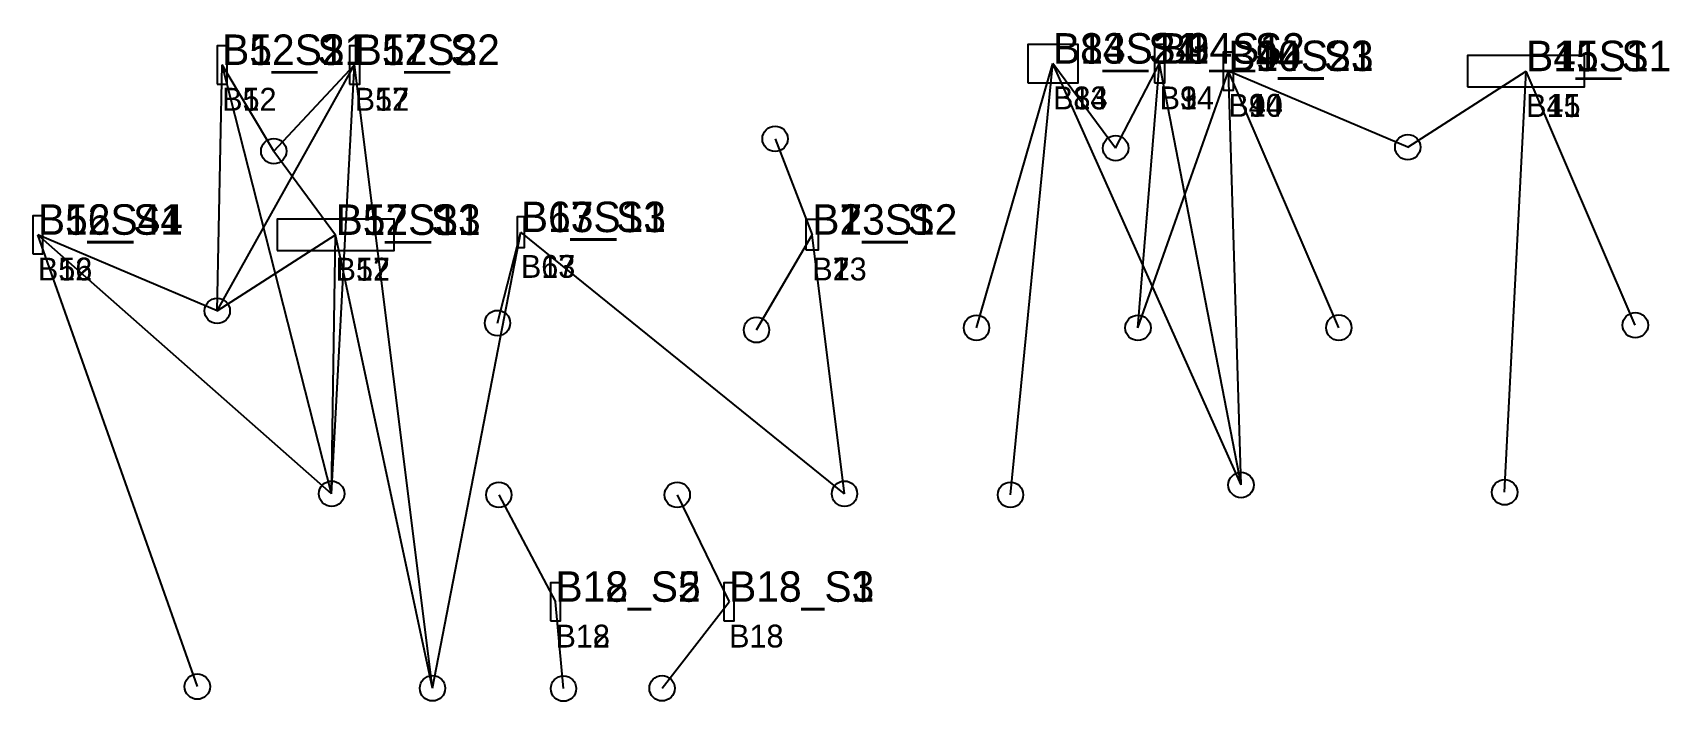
# Model space of a CAD drawing. Header units: metres. Extents: x 1691 to 33881, y 8730 to 21891.
import ezdxf

# ---------------------------------------------------------------- set-up
doc = ezdxf.new("R2010")
doc.units = ezdxf.units.M
doc.layers.add('DEBUG_SKETCHES', color=7, linetype='Continuous')

msp = doc.modelspace()

# ---------------------------------------------------------------- linework, layer by layer
at = {"layer": 'DEBUG_SKETCHES'}
for p, q in [((5320.382, 16414.999), (5416.264, 21256.2155)), ((5320.382, 16414.999), (8023.76, 21256.1635)), ((6431.974, 19559.896), (5416.264, 21256.2155)), ((7570.943, 12815.214), (5416.264, 21256.2155)), ((6431.974, 19559.896), (8023.76, 21256.1635)), ((7570.943, 12815.214), (8023.76, 21256.1635)), ((9555.205, 8986.146), (8023.76, 21256.1635)), ((20254.819, 16081.248), (21759.6325, 21282.3045)), ((20923.993, 12793.505), (21759.6325, 21282.3045)), ((22991.807, 19619.117), (21759.6325, 21282.3045)), ((25458.14, 12987.864), (21759.6325, 21282.3045)), ((22991.807, 19619.117), (23856.1845, 21282.3045)), ((23430.912, 16081.248), (23856.1845, 21282.3045)), ((25458.14, 12987.864), (23856.1845, 21282.3045)), ((23430.912, 16081.248), (25209.3115, 21135.728)), ((28737.817, 19637.311), (25209.3115, 21135.728)), ((27381.977, 16084.567), (25209.3115, 21135.728)), ((25458.14, 12987.864), (25209.3115, 21135.728)), ((28737.817, 19637.311), (31065.321, 21133.064)), ((30642.893, 12843.924), (31065.321, 21133.064)), ((33213.143, 16132.97), (31065.321, 21133.064)), ((16292.83, 19801.877), (17024.112, 17914.209)), ((6431.974, 19559.896), (7647.886, 17910.7525)), ((5320.382, 16414.999), (1791.8765, 17913.417)), ((7570.943, 12815.214), (1791.8765, 17913.417)), ((4929.244, 9019.509), (1791.8765, 17913.417)), ((5320.382, 16414.999), (7647.886, 17910.7525)), ((7570.943, 12815.214), (7647.886, 17910.7525)), ((9555.205, 8986.146), (7647.886, 17910.7525)), ((9555.205, 8986.146), (11292.319, 17965.569)), ((10832.504, 16175.564), (11292.319, 17965.569)), ((17659.096, 12815.214), (11292.319, 17965.569)), ((15927.092, 16040.412), (17024.112, 17914.209)), ((17659.096, 12815.214), (17024.112, 17914.209)), ((10858.777, 12793.505), (11973.7015, 10688.546)), ((14368.409, 12793.505), (15388.6225, 10688.546)), ((12132.079, 8979.672), (11973.7015, 10688.546)), ((14069.752, 8986.175), (15388.6225, 10688.546))]:
    msp.add_line(p, q, dxfattribs=at)
for points in [[(5316.264, 20881.187), (5516.264, 20881.187), (5516.264, 21631.244), (5316.264, 21631.244), (5316.264, 20881.187)], [(5316.264, 20881.187), (5516.264, 20881.187), (5516.264, 21631.244), (5316.264, 21631.244), (5316.264, 20881.187)], [(5316.264, 20881.187), (5516.264, 20881.187), (5516.264, 21631.244), (5316.264, 21631.244), (5316.264, 20881.187)], [(7923.76, 20881.187), (8123.76, 20881.187), (8123.76, 21631.14), (7923.76, 21631.14), (7923.76, 20881.187)], [(7923.76, 20881.187), (8123.76, 20881.187), (8123.76, 21631.14), (7923.76, 21631.14), (7923.76, 20881.187)], [(7923.76, 20881.187), (8123.76, 20881.187), (8123.76, 21631.14), (7923.76, 21631.14), (7923.76, 20881.187)], [(7923.76, 20881.187), (8123.76, 20881.187), (8123.76, 21631.14), (7923.76, 21631.14), (7923.76, 20881.187)], [(21263.755, 20907.154), (22255.51, 20907.154), (22255.51, 21657.455), (21263.755, 21657.455), (21263.755, 20907.154)], [(21263.755, 20907.154), (22255.51, 20907.154), (22255.51, 21657.455), (21263.755, 21657.455), (21263.755, 20907.154)], [(21263.755, 20907.154), (22255.51, 20907.154), (22255.51, 21657.455), (21263.755, 21657.455), (21263.755, 20907.154)], [(21263.755, 20907.154), (22255.51, 20907.154), (22255.51, 21657.455), (21263.755, 21657.455), (21263.755, 20907.154)], [(23755.774, 20907.154), (23956.595, 20907.154), (23956.595, 21657.455), (23755.774, 21657.455), (23755.774, 20907.154)], [(23755.774, 20907.154), (23956.595, 20907.154), (23956.595, 21657.455), (23755.774, 21657.455), (23755.774, 20907.154)], [(23755.774, 20907.154), (23956.595, 20907.154), (23956.595, 21657.455), (23755.774, 21657.455), (23755.774, 20907.154)], [(25108.901, 20760.577), (25309.722, 20760.577), (25309.722, 21510.879), (25108.901, 21510.879), (25108.901, 20760.577)], [(25108.901, 20760.577), (25309.722, 20760.577), (25309.722, 21510.879), (25108.901, 21510.879), (25108.901, 20760.577)], [(25108.901, 20760.577), (25309.722, 20760.577), (25309.722, 21510.879), (25108.901, 21510.879), (25108.901, 20760.577)], [(25108.901, 20760.577), (25309.722, 20760.577), (25309.722, 21510.879), (25108.901, 21510.879), (25108.901, 20760.577)], [(29915.265, 20823.064), (32215.377, 20823.064), (32215.377, 21443.064), (29915.265, 21443.064), (29915.265, 20823.064)], [(29915.265, 20823.064), (32215.377, 20823.064), (32215.377, 21443.064), (29915.265, 21443.064), (29915.265, 20823.064)], [(29915.265, 20823.064), (32215.377, 20823.064), (32215.377, 21443.064), (29915.265, 21443.064), (29915.265, 20823.064)], [(1691.466, 17538.266), (1892.287, 17538.266), (1892.287, 18288.568), (1691.466, 18288.568), (1691.466, 17538.266)], [(1691.466, 17538.266), (1892.287, 17538.266), (1892.287, 18288.568), (1691.466, 18288.568), (1691.466, 17538.266)], [(1691.466, 17538.266), (1892.287, 17538.266), (1892.287, 18288.568), (1691.466, 18288.568), (1691.466, 17538.266)], [(6497.83, 17600.752), (8797.942, 17600.752), (8797.942, 18220.753), (6497.83, 18220.753), (6497.83, 17600.752)], [(6497.83, 17600.752), (8797.942, 17600.752), (8797.942, 18220.753), (6497.83, 18220.753), (6497.83, 17600.752)], [(6497.83, 17600.752), (8797.942, 17600.752), (8797.942, 18220.753), (6497.83, 18220.753), (6497.83, 17600.752)], [(6497.83, 17600.752), (8797.942, 17600.752), (8797.942, 18220.753), (6497.83, 18220.753), (6497.83, 17600.752)], [(11217.319, 17665.569), (11367.319, 17665.569), (11367.319, 18265.569), (11217.319, 18265.569), (11217.319, 17665.569)], [(11217.319, 17665.569), (11367.319, 17665.569), (11367.319, 18265.569), (11217.319, 18265.569), (11217.319, 17665.569)], [(11217.319, 17665.569), (11367.319, 17665.569), (11367.319, 18265.569), (11217.319, 18265.569), (11217.319, 17665.569)], [(16900.207, 17614.209), (17148.017, 17614.209), (17148.017, 18214.209), (16900.207, 18214.209), (16900.207, 17614.209)], [(16900.207, 17614.209), (17148.017, 17614.209), (17148.017, 18214.209), (16900.207, 18214.209), (16900.207, 17614.209)], [(16900.207, 17614.209), (17148.017, 17614.209), (17148.017, 18214.209), (16900.207, 18214.209), (16900.207, 17614.209)], [(11873.291, 10313.395), (12074.112, 10313.395), (12074.112, 11063.697), (11873.291, 11063.697), (11873.291, 10313.395)], [(11873.291, 10313.395), (12074.112, 10313.395), (12074.112, 11063.697), (11873.291, 11063.697), (11873.291, 10313.395)], [(15288.212, 10313.395), (15489.033, 10313.395), (15489.033, 11063.697), (15288.212, 11063.697), (15288.212, 10313.395)], [(15288.212, 10313.395), (15489.033, 10313.395), (15489.033, 11063.697), (15288.212, 11063.697), (15288.212, 10313.395)]]:
    msp.add_lwpolyline(points, close=True, dxfattribs=at)
for centre in [(16292.83, 19801.877), (6431.974, 19559.896), (6431.974, 19559.896), (6431.974, 19559.896), (22991.807, 19619.117), (22991.807, 19619.117), (28737.817, 19637.311), (28737.817, 19637.311), (5320.382, 16414.999), (5320.382, 16414.999), (5320.382, 16414.999), (5320.382, 16414.999), (10832.504, 16175.564), (15927.092, 16040.412), (20254.819, 16081.248), (23430.912, 16081.248), (23430.912, 16081.248), (27381.977, 16084.567), (33213.143, 16132.97), (25458.14, 12987.864), (25458.14, 12987.864), (25458.14, 12987.864), (7570.943, 12815.214), (7570.943, 12815.214), (7570.943, 12815.214), (7570.943, 12815.214), (10858.777, 12793.505), (14368.409, 12793.505), (17659.096, 12815.214), (17659.096, 12815.214), (20923.993, 12793.505), (30642.893, 12843.924), (4929.244, 9019.509), (9555.205, 8986.146), (9555.205, 8986.146), (9555.205, 8986.146), (12132.079, 8979.672), (14069.752, 8986.175)]:
    msp.add_circle(centre, 250, dxfattribs=at)

# ---------------------------------------------------------------- texts
for s, height, p in [('B3_S2', 600, (21759.6325, 21282.3045)), ('B8_S1', 600, (21759.6325, 21282.3045)), ('B13_S4', 600, (21759.6325, 21282.3045)), ('B14_S1', 600, (21759.6325, 21282.3045)), ('B3_S1', 600, (23856.1845, 21282.3045)), ('B9_S1', 600, (23856.1845, 21282.3045)), ('B14_S2', 600, (23856.1845, 21282.3045)), ('B1_S2', 600, (5416.264, 21256.2155)), ('B5_S1', 600, (5416.264, 21256.2155)), ('B12_S1', 600, (5416.264, 21256.2155)), ('B1_S3', 600, (8023.76, 21256.1635)), ('B5_S2', 600, (8023.76, 21256.1635)), ('B12_S2', 600, (8023.76, 21256.1635)), ('B17_S2', 600, (8023.76, 21256.1635)), ('B4_S2', 600, (25209.3115, 21135.728)), ('B9_S2', 600, (25209.3115, 21135.728)), ('B10_S1', 600, (25209.3115, 21135.728)), ('B14_S3', 600, (25209.3115, 21135.728)), ('B4_S1', 600, (31065.321, 21133.064)), ('B11_S1', 600, (31065.321, 21133.064)), ('B15_S1', 600, (31065.321, 21133.064)), ('B12', 450, (5416.264, 20356.2155)), ('B1', 450, (5416.264, 20356.2155)), ('B5', 450, (5416.264, 20356.2155)), ('B12', 450, (8023.76, 20356.1635)), ('B1', 450, (8023.76, 20356.1635)), ('B5', 450, (8023.76, 20356.1635)), ('B17', 450, (8023.76, 20356.1635)), ('B3', 450, (21759.6325, 20382.3045)), ('B8', 450, (21759.6325, 20382.3045)), ('B13', 450, (21759.6325, 20382.3045)), ('B14', 450, (21759.6325, 20382.3045)), ('B3', 450, (23856.1845, 20382.3045)), ('B9', 450, (23856.1845, 20382.3045)), ('B14', 450, (23856.1845, 20382.3045)), ('B9', 450, (25209.3115, 20235.728)), ('B10', 450, (25209.3115, 20235.728)), ('B4', 450, (25209.3115, 20235.728)), ('B14', 450, (25209.3115, 20235.728)), ('B4', 450, (31065.321, 20233.064)), ('B11', 450, (31065.321, 20233.064)), ('B15', 450, (31065.321, 20233.064)), ('B5_S4', 600, (1791.8765, 17913.417)), ('B12_S4', 600, (1791.8765, 17913.417)), ('B16_S1', 600, (1791.8765, 17913.417)), ('B1_S1', 600, (7647.886, 17910.7525)), ('B5_S3', 600, (7647.886, 17910.7525)), ('B12_S3', 600, (7647.886, 17910.7525)), ('B17_S1', 600, (7647.886, 17910.7525)), ('B6_S1', 600, (11292.319, 17965.569)), ('B13_S1', 600, (11292.319, 17965.569)), ('B17_S3', 600, (11292.319, 17965.569)), ('B2_S1', 600, (17024.112, 17914.209)), ('B7_S1', 600, (17024.112, 17914.209)), ('B13_S2', 600, (17024.112, 17914.209)), ('B12', 450, (1791.8765, 17013.417)), ('B16', 450, (1791.8765, 17013.417)), ('B5', 450, (1791.8765, 17013.417)), ('B12', 450, (7647.886, 17010.7525)), ('B1', 450, (7647.886, 17010.7525)), ('B5', 450, (7647.886, 17010.7525)), ('B17', 450, (7647.886, 17010.7525)), ('B6', 450, (11292.319, 17065.569)), ('B13', 450, (11292.319, 17065.569)), ('B17', 450, (11292.319, 17065.569)), ('B2', 450, (17024.112, 17014.209)), ('B13', 450, (17024.112, 17014.209)), ('B7', 450, (17024.112, 17014.209)), ('B12_S5', 600, (11973.7015, 10688.546)), ('B18_S2', 600, (11973.7015, 10688.546)), ('B13_S3', 600, (15388.6225, 10688.546)), ('B18_S1', 600, (15388.6225, 10688.546)), ('B12', 450, (11973.7015, 9788.546)), ('B18', 450, (11973.7015, 9788.546)), ('B13', 450, (15388.6225, 9788.546)), ('B18', 450, (15388.6225, 9788.546))]:
    msp.add_text(s, height=height, dxfattribs=at).set_placement(p)

doc.saveas('drawing.dxf')
